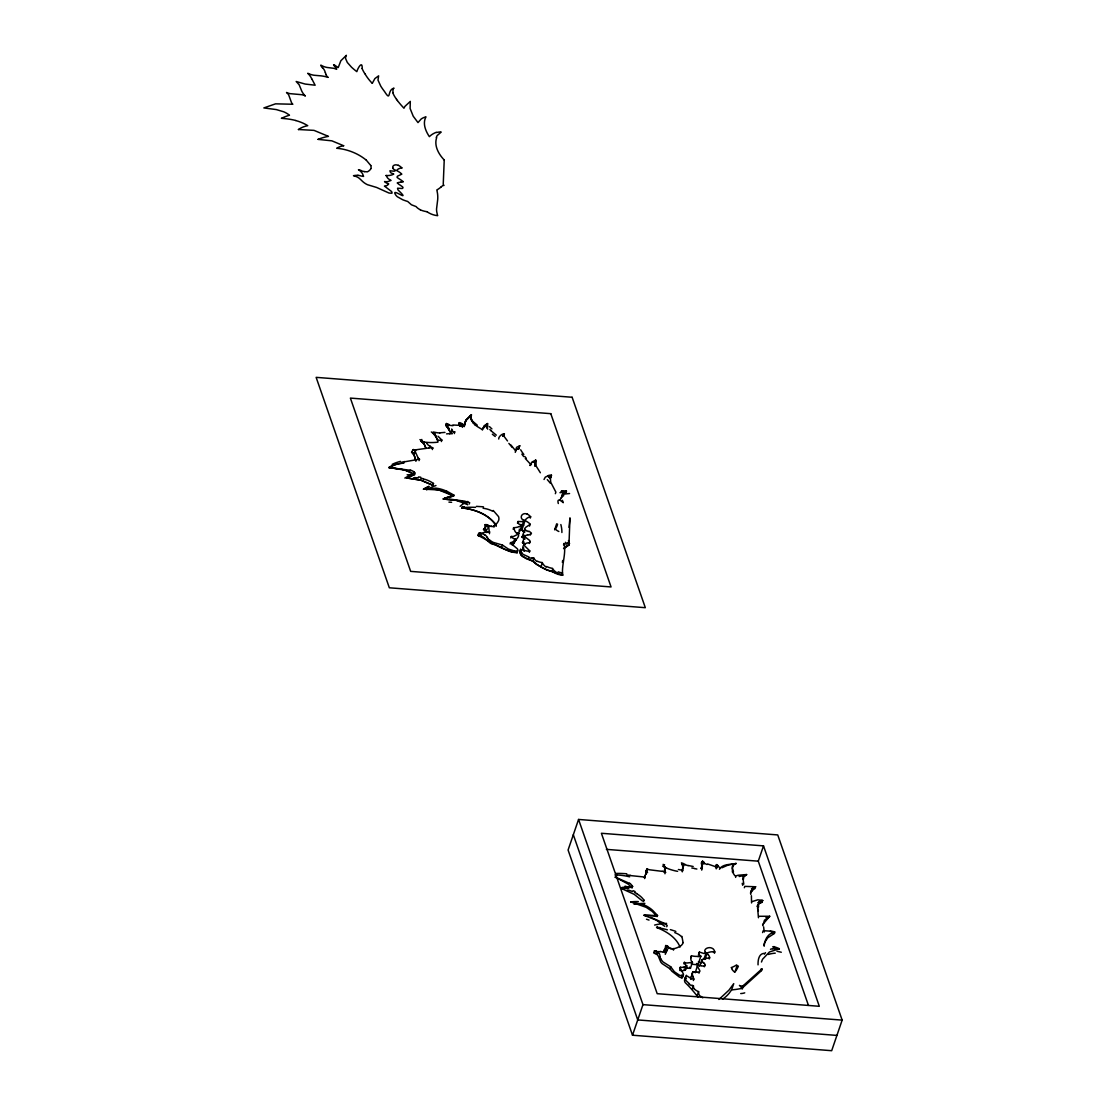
<?xml version="1.0" encoding="UTF-8"?>
<svg xmlns="http://www.w3.org/2000/svg" width="1106" height="1106" viewBox="0 0 1106 1106"><rect width="100%" height="100%" fill="white"/><g stroke="black" fill="none" stroke-linecap="round" stroke-linejoin="round"><path stroke-width="1.5" d="M739.43 985.363L742.444 988.557A7.327 4.203 18.9 0 1 742.403 988.17A1.645 0.94 18.9 0 1 742.638 987.686L743.301 985.612L762.158 968.704L761.509 970.598L742.803 987.547L743.37 985.543M534.931 465.985L535.719 460.082L531.875 462.114L529.885 465.46M527.106 514.069L526.802 513.958A3.912 2.654 17.2 0 0 523.276 514.041A6.042 4.23 18.9 0 0 521.355 517.788L521.507 518.258A3.442 2.461 18.1 0 0 523.179 519.917L524.05 520.29L523.29 521.133A4.175 3.014 16.4 0 1 522.281 521.617L518.037 521.507L518.479 523.456A2.931 2.184 18.3 0 0 519.115 524.189C525.958 524.935 515.037 536.714 518.838 533.686L516.972 533.037L518.838 533.686M515.272 452.354L516.557 447.322L519.792 445.829L518.064 449.036M757.61 906.547L757.651 908.911M762.794 925.708L764.467 920.233L769.721 916.266L762.573 924.74M444.225 160.135L443.243 184.135A1.548 0.885 18.9 0 0 443.382 184.647L443.686 185.034A3.636 2.088 18.9 0 1 443.99 185.435A2.032 1.161 18.9 0 0 443.492 185.449L442.428 185.863A12.401 7.12 18.9 0 0 441.875 186.278L441.114 186.928M568.484 540.544L569.078 545.078L563.548 548.604A49.964 28.659 18.9 0 0 566.051 546.71L567.198 545.742M569.009 527.368L569.977 517.871L569.078 541.636C569.272 545.535 568.954 544.346 566.853 543.087M751.264 891.934L752.274 888.284L755.633 886.763L750.421 893.067M484.857 530.272L485.105 524.797L486.211 525.53M525.087 539.023L522.184 537.074L523.525 535.18M764.177 946.252C764.536 939.906 767.854 933.132 774.85 932.123L774.407 933.436L767.799 937.75L764.813 942.174M743.052 878.924L743.785 884.164M486.751 425.561L487.47 423.957A6.691 3.843 18.9 0 0 486.792 425.354L487.317 428.354M485.824 539.286L489.847 542.797A12.733 7.3 18.9 0 0 492.073 544.111C500.299 544.912 509.659 554.313 517.069 552.032M562.678 560.466L562.387 562.429M524.299 538.525L523.539 538.041A15.788 9.055 18.9 0 1 522.82 537.557A9.152 5.253 18.9 0 1 522.184 537.074L523.885 535.014M480.308 532.829L478.691 533.382L477.986 535.415C490.552 541.594 502.649 550.705 517.083 552.806L517.802 549.889A3.83 2.737 15.6 0 0 517.332 548.77L511.11 543.585A5.447 4.203 17.8 0 1 510.571 542.645A7.742 6.083 25.3 0 0 513.709 541.18L515.285 539.175L514.331 538.899A5.406 4.369 19.3 0 1 511.456 536.714L511.262 536.465A7.3 5.959 24 0 0 513.778 536.369L518.175 534.101L516.723 533.189A7.548 5.945 17.8 0 1 515.05 531.378L513.599 527.921L513.143 529.249M665.3 952.902A12.885 7.396 18.9 0 0 664.761 951.271L665.646 945.63L666.213 946.487A11.682 7.825 -8 0 1 666.932 949.612L665.287 954.34M533.12 462.419L535.401 461.036L534.931 465.972M645.987 874.404L646.111 873.699A11.945 6.857 18.9 0 0 645.683 871.252L647.107 868.846M664.526 869.952L665.397 868.072M535.719 460.082L536.23 466.193L540.364 472.76M683.218 867.187L682.305 871.846M683.038 942.561L681.932 936.381M763.845 945.049L764.578 942.727M742.707 879.173L744.02 876.491L746.619 874.542L738.075 875.261L736.126 875.828L735.587 877.39M561.24 497.631L562.982 494.147L566.479 491.147A10.009 3.719 22.6 0 0 565.014 490.912L561.613 490.76M682.001 870.934L682.637 868.362A21.719 12.456 18.9 0 0 682.278 864.242L682.596 863.192L685.374 864.574M761.467 962.013L762.366 959.676M702.213 861.864L702.545 861.159L704.273 862.417M701.591 868.763L701.771 864.837M701.273 868.791L702.448 866.053M414.902 457.207L413.755 454.538A11.945 6.857 18.9 0 0 411.626 452.105L413.215 449.561M432.17 484.912L421.289 480.294L406.51 477.93L408.833 477.405M421.842 439.455L421.275 441.142L424.386 444.612L425.934 448.4M419.036 460.649L419.533 459.184L405.072 461.714M414.75 474.253L415.192 472.967L413.824 472.013M432.405 449.548L432.197 448.11M446.783 491.188L453.847 495.073L453.529 496.013L438.778 489.93L423.515 489.156L435.999 488.161A25.466 18.678 20.8 0 1 446.727 491.285M450.778 433.11L445.939 424.759L446.368 423.529L448.842 424.358M441.349 441.57L441.861 440.077L438.017 436.262M433.096 484.746L433.552 483.391M454.372 433.58L454.538 431.755M459.377 422.769L458.81 424.4L459.889 426.142M462.336 427.331L462.778 426.031A3.595 1.313 12.7 0 0 462.598 425.644L460.594 424.054M464.244 426.626L465.75 420.349L471.474 414.93A13.549 7.77 18.9 0 0 471.018 419.381L473.368 423.377M482.354 430.068L484.082 425.782L487.649 423.446M494.506 522.889C486.308 513.696 473.783 509.147 461.796 507.889L462.184 506.755M469.221 504.032L469.677 502.691L464.644 501.17L449.63 499.083M498.737 439.027C498.212 435.709 506.424 431.105 503.216 436.262M489.488 533.714L488.893 528.571A11.682 9.124 -1.8 0 0 486.156 525.571M493.995 527.05L494.493 525.585L493.705 525.682M501.709 547.097L502.414 545.051L493.235 542.382A13.161 8.972 18.5 0 1 489.612 539.949M510.765 537.931L511.262 536.465M510.115 543.986L510.571 542.645M517.47 523.179L518.037 521.507M512.742 543.143L513.806 543.488C509.009 547.857 516.682 541.954 515.285 539.175M516.129 540.046L515.037 539.465L516.129 540.046C511.041 543.129 520.76 537.322 518.175 534.101M524.05 520.29L520.76 529.912L519.115 530.839M524.838 532.041L521.783 530.189L525.087 520.525L527.203 521.797A11.807 8.254 15.4 0 1 530.299 524.285M522.184 537.074L524.935 528.709A5.143 3.857 15.2 0 1 525.516 527.479L530.12 524.355L529.511 526.124M530.258 518.106L530.714 516.765L529.332 517.179M523.705 542.147A5.779 3.318 18.9 0 0 523.179 542.313A5.848 3.359 18.9 0 0 522.53 542.673L524.797 544.498A21.097 12.097 18.9 0 1 524.341 544.221L522.944 543.17A3.498 2.005 18.9 0 1 522.53 542.673L524.617 536.562L529.65 540.447A2.765 2.101 4.4 0 1 530.064 541.442L529.442 543.488M544.028 479.506L545.299 477.128L548.438 475.663M562.705 575.286A13.051 7.493 18.9 0 1 552.046 571.29C544.802 569.811 538.304 565.857 532.788 561.101L522.903 556.733A8.917 5.115 18.9 0 1 520.567 554.217C517 545.355 525.682 552.488 529.802 550.926L529.318 552.35M522.696 547.843L523.691 548.064L522.696 547.843L524.258 551.175C520.511 547.221 524.355 542.576 529.027 542.783A3.484 2.654 4.1 0 0 529.871 542.023L530.064 541.677M530.313 535.014L530.811 533.562M550.401 476.686L551.065 476.506L550.138 478.622A37.867 21.719 18.9 0 1 551.065 476.506L551.521 475.193L550.401 478.345L550.747 482.271L555.889 492.129L555.35 493.691M563.548 544.926L564.074 543.378C566.327 553.982 561.516 564.475 562.622 575.037L546.848 570.005L536.41 564.337L532.788 561.101L533.852 558.005L532.11 557.756M541.193 566.231L542.369 562.802A9.802 7.659 25 0 0 546.212 567.115M554.618 529.829L556.677 523.802M551.949 571.346L552.737 569.051A14.972 12.871 33.1 0 0 557.645 573.157M578.562 819.449L568.083 850.03L632.508 1035.216L831.684 1050.7L842.15 1020.119L777.739 834.933L578.562 819.449L642.973 1004.635L632.508 1035.216M642.503 901.044L634.208 894.339L621.102 888.339L623.411 888.436M632.065 888.077L631.816 885.685M643.637 904.736A25.466 18.401 12.6 0 1 652.692 910.39L657.517 915.505L657.199 916.445L652.153 911.344L646.181 907.335L630.683 901.902L643.664 904.694M644.674 878.565L645.171 877.099A9.816 4.728 -1.4 0 1 644.839 875.924L647.231 870.685A12.304 5.253 1.7 0 0 647.024 868.874A10.756 5.544 -2.7 0 0 649.734 869.814L662.148 871.348M643.568 901.514L644.038 900.16M664.554 864.712L663.973 866.399L666.545 868.224M664.955 873.768L664.9 872.192M680.052 947.095C676.208 937.376 666.379 931.363 657.088 927.685L657.462 926.565M655.982 953.994C653.245 953.593 653.397 950.068 656.259 950.759M666.738 926.745L667.195 925.39L663.752 923.068L650.674 917.344M701.646 864.809A8.972 5.143 18.9 0 1 702.158 862.404L702.545 861.159M673.416 950.151L673.913 948.699A18.29 12.29 1.8 0 0 680.328 946.114M701.716 870.104L702.144 868.265M681.918 974.856L682.679 976.474A3.802 2.184 18.9 0 1 682.513 977.303L681.946 977.884A10.231 5.862 18.9 0 1 679.208 976.93L671.812 971.179L670.001 968.828L670.706 966.782L663.088 961.957A13.161 8.779 13.7 0 1 660.946 958.985M679.651 969.16L680.314 967.252A7.742 6.083 12.2 0 0 684.255 966.962M716.218 868.846L716.647 867.56A3.595 1.244 20 0 0 716.895 867.284L716.536 865.86M683.881 963.838L684.379 962.358A7.3 5.876 8.2 0 0 686.923 963.008L692.467 962.372L691.54 961.211A7.548 5.71 6.1 0 1 690.835 959.261L691.333 955.985L690.725 957.768M681.946 977.884L683.245 975.16A3.83 2.627 9.3 0 0 683.467 974.151L680.314 968.179A5.447 4.037 7.4 0 1 680.314 967.252M719.439 869.288C722.439 863.772 730.79 864.685 736.306 863.399A13.784 7.908 18.9 0 0 732.462 866.606M679.706 970.432A7.77 4.465 18.9 0 0 683.314 970.584C685.9 970.944 688.001 966.533 686.121 965.262A5.406 4.217 5.4 0 1 684.42 962.635L684.379 962.358M698.038 997.156C694.112 992.054 690.047 987.202 685.167 982.57A8.917 5.115 18.9 0 1 684.573 979.999C686.232 971.524 688.526 979.239 693.849 979.114L693.365 980.538M685.001 967.902A7.728 4.438 18.9 0 0 685.941 968.109L690.42 968.331L692.467 962.372M698.467 954.851L699.421 952.072L703.582 953.4A4.175 2.889 9.7 0 0 704.868 953.275L706.126 952.833L705.448 952.294M690.821 979.418L690.78 977.386A8.779 5.032 18.9 0 1 691.54 976.073L693.047 971.69L697.9 972.354A3.484 2.364 -2.6 0 0 699.103 971.953L699.614 971.538A2.765 1.866 -2.1 0 0 699.808 970.626L697.305 966.146L695.287 972.755M691.195 963.893A12.747 7.313 18.9 0 0 695.743 964.584L697.997 964.584L700.872 956.192L698.937 954.547A2.931 2.115 9.9 0 1 698.729 953.773L699.421 952.072M699.683 966.132L702.047 959.856M692.328 988.888L693.393 985.792L691.955 985.17M698.978 973.183L699.476 971.732M703.858 959.455L706.126 952.833M704.937 959.358L707.01 953.317L708.324 954.934M704.328 966.796L704.826 965.344M709.223 958.957L709.623 957.782L703.319 959.013A5.143 3.664 6.9 0 0 702.047 959.856M697.374 995.289L698.55 991.861A9.802 7.659 12.4 0 0 700.195 996.561M714.407 953.303L714.877 951.962L713.232 951.893M744.324 887.759L744.808 886.362L755.633 886.763M808.445 1005.382L758.274 861.173L763.513 845.883L601.401 833.274L657.199 993.686L819.311 1006.294L763.513 845.883M751.555 902.952L751.403 895.736M735.103 971.455L737.163 965.441M722.522 999.299L724.886 997.488A75.056 43.051 18.9 0 0 729.144 993.257L731.619 989.842L733.734 983.649L729.006 990.091L718.941 999.465M757.071 906.45C757.527 902.938 762.283 903.408 762.739 900.464L757.79 899.828L752.025 901.597M758.453 917.745L757.845 910.763M762.587 932.579L763.251 930.671L770.661 931.169M762.587 959.22L769.43 951.976L779.343 948.754A10.009 4.147 28.9 0 0 777.795 948.022L773.785 946.542M372.335 83.24L374.893 78.581L378.625 75.844L377.989 80.116L380.754 86.13A79.508 45.609 18.9 0 0 384.501 91.48C391.538 102.568 386.741 89.78 394.013 88.162A8.226 4.714 18.9 0 0 392.989 89.351L392.934 92.697M451.359 433.027L452.382 430.179L451.649 429.031M568.36 543.585L569.078 541.636M732.476 866.606L732.393 872.026M743.509 876.809L746.619 874.542M482.686 428.879L487.47 423.957L487.857 426.971M482.935 428.34L487.47 423.957M555.309 528.765L555.157 529.041A6.138 2.267 39.3 0 0 558.862 531.488M645.337 876.007L644.286 877.735M518.147 448.87L519.115 447.792M686.425 975.257L685.264 978.326A8.433 5.585 1.1 0 0 685.692 980.248L689.563 983.925M515.88 449.948L517.069 448.69L516.239 449.478M764.426 954.119L765.518 952.667M521.783 530.189C522.903 527.935 521.368 531.668 524.52 531.82M530.382 465.488L531.488 464.008M562.843 493.497L566.479 491.147M561.959 495.751L566.3 491.714L561.24 492.225M667.374 950.123L666.365 951.741M668.508 948.644L669.254 947.648L670.913 948.132M487.29 528.806L486.557 530.355M488.824 526.926L491.479 525.875M504.35 433.635L504.184 436.538L507.502 440.962M484.151 532.263A9.581 7.12 9.5 0 1 486.972 532.47A13.078 7.507 18.9 0 0 484.87 530.272A14.254 8.171 18.9 0 0 483.557 529.304L487.511 525.074M664.747 951.271A14.254 8.171 18.9 0 0 664.098 950.151L667.678 946.46M441.018 187.011L440.34 187.578A46.452 26.641 18.9 0 1 436.856 189.928L437.492 193.343A75.208 43.134 18.9 0 1 437.7 199.495L436.552 208.951A47.226 27.083 18.9 0 0 436.759 211.896L437.534 215.394M470.644 415.566L465.916 420.46L464.036 425.464L465.944 420.418L471.474 414.93A13.687 7.853 18.9 0 0 470.907 419.063L475.027 425.243M470.285 415.801L471.211 415.358A13.396 7.134 9.5 0 0 470.88 418.096L472.691 421.303L477.239 425.133M521.714 525.295L519.53 526.663M423.515 489.156L428.838 486.419L423.515 489.156C433.953 487.995 444.612 490.47 453.529 496.013L443.188 499.013L456.128 500.271L467.174 504.46M533.562 462.087L535.401 461.036M721.9 867.781L728.038 865.099L735.684 863.634M461.796 507.889L464.147 506.686L461.796 507.889C474.681 509.23 489.032 514.304 496.069 525.709M686.895 965.773L684.255 966.976M522.53 542.673L523.885 542.092M432.875 485.354L420.543 480.087L406.51 477.93L411.93 475.732M406.51 477.93L412.441 475.539M393.93 464.99L388.953 467.562L410.091 470.257M548.507 477.377L551.065 476.506M732.02 968.566L731.633 968.718A6.138 3.124 44.9 0 0 734.633 972.133M739.098 876.505L746.439 875.067M519.433 530.783L520.179 529.691A3.525 2.018 18.9 0 1 519.212 529.166M559.954 492.682L566.3 491.714M413.492 475.193L414.556 474.847L405.722 470.285L390.639 467.769M453.847 495.073L443.202 498.93L446.423 498.944M760.928 900.574L759.048 901.68A17.115 8.309 39.3 0 0 758.578 902.275M436.414 132.499L439.123 132.043A10.078 5.779 18.9 0 1 441.197 132.07L437.16 135.568A31.687 18.18 18.9 0 0 436.289 137.545M757.804 902.731L762.075 902.427M700.872 956.192L697.927 956.676M453.529 496.013C427.552 501.488 462.571 497.161 467.7 504.792M567.959 542.825L568.719 542.852A3.816 1.272 67.8 0 1 569.604 543.544M772.873 948.837L779.343 948.754M703.941 958.418L706.126 958.377M480.543 535.954L477.986 535.415L481.234 535.028M401.92 167.905L400.593 168.153A11.295 6.484 18.9 0 0 396.639 170.531L398.478 171.568A12.318 7.065 18.9 0 1 401.824 174.154L397.566 176.144A4.853 2.793 18.9 0 0 397.109 177.057L397.082 177.43A15.429 8.848 18.9 0 0 398.976 178.743L400.358 179.614A16.217 9.304 18.9 0 1 403.109 181.619M751.444 888.865L755.011 888.602M765.974 917.496L769.389 917.22M477.986 535.415L480.267 535.097M758.951 916.293L769.721 916.266M444.958 432.391L439.87 432.819M441.861 440.077L437.409 440.478M400.593 182.241L400.192 182.269A7.839 4.493 18.9 0 0 397.344 182.96M298.413 129.513L314.007 130.37L328.441 136.37A63.775 36.581 18.9 0 0 318.058 139.356M416.478 449.727L428.948 447.971M615.309 874.929L617.342 874.887M647.439 916.252L644.093 915.243L657.517 915.505M478.691 533.382L481.787 533.673A6.318 4.77 9 0 1 484.124 534.599L484.829 535.11M621.102 888.339L625.761 888.381A90.899 52.134 18.9 0 1 628.457 888.477M318.086 139.384L331.855 140.835L343.662 145.743M453.197 431.893L454.925 431.948M476.437 506.368L482.631 506.769A33.194 29.268 -34.1 0 1 483.502 506.894M414.474 477.585L418.441 477.903M452.893 425.008L459.543 425.34A7.991 3.263 10.1 0 1 461.644 425.672M606.392 849.367L758.274 861.173M642.973 1004.635L842.15 1020.119M836.91 1035.41L637.733 1019.926L573.323 834.74M645.171 877.099L630.558 875.593M389.782 467.644L388.953 467.562L393.57 465.267A36.208 20.765 18.9 0 1 403.178 463.207M773.91 948.105L779.149 949.307M364.551 171.61L362.339 171.154A3.249 1.866 18.9 0 1 361.538 170.753L361.316 170.628A6.567 3.76 18.9 0 0 358.455 169.688L359.547 170.476A12.691 7.286 18.9 0 1 362.547 173.78L363.584 176.421A9.263 5.309 18.9 0 1 360.777 175.895A9.678 5.544 18.9 0 0 357.957 175.342M489.709 525.862L489.156 525.765A2.24 1.576 7.9 0 1 488.548 525.53L488.105 525.322A4.313 3.194 4.5 0 0 487.497 525.101M521.534 524.507L523.788 525.184M514.525 551.009L508.414 549.06L502.414 545.051M673.913 948.699L673.112 948.561M693.186 866.482L688.167 865.5M420.653 478.193L423.294 478.704M682.817 870.353L678.393 869.51M653.701 952.805L657.406 953.552M464.796 424.967L464.133 424.828A2.502 0.995 12.1 0 1 463.096 424.483L462.073 423.916M486.82 532.235L483.557 529.304L486.391 530.258M461.617 425.727L462.778 426.031M529.124 557.134L523.221 554.438A8.433 6.207 6.7 0 1 521.59 552.571M700.845 868.058L702.282 868.473M654.393 950.773L657.158 951.824A6.318 4.355 1.8 0 1 658.817 953.192L659.204 953.787M670.36 929.607L675.199 931.169A33.194 22.88 -35.8 0 1 675.835 931.446M513.806 543.488L512.41 543.018M740.674 985.695L741.863 986.193A3.816 2.323 76.2 0 1 742.983 987.34M644.065 915.312L656.397 920.164L664.789 926.372M532.788 561.101L526.359 558.737L521.272 555.212L519.696 551.7L521.562 552.627L520.594 549.06M435.308 433.939L432.916 433.054L433.275 432.004L436.732 432.653A14.793 9.664 4.3 0 0 439.898 432.958M628.858 890.192L632.494 891.519M707.674 863.98L714.047 866.164A7.991 2.986 16.4 0 1 715.872 867.007L716.647 867.56M615.171 877.072L629.438 883.348M415.856 460.746L414.156 455.257L411.626 452.105L414.086 453.004M398.271 165.361L397.966 165.236A3.982 2.281 18.9 0 0 394.289 165.153A5.889 3.373 18.9 0 0 392.893 168.043M307.814 73.411L311.104 74.586A14.184 8.129 18.9 0 0 314.063 75.249L318.86 75.678A21.899 12.567 18.9 0 1 328.095 77.392M698.301 961.971L700.402 962.607A4.078 2.336 18.9 0 0 701.854 962.662M615.24 877.265L616.056 877.597M669.254 947.648L668.798 947.441A2.24 1.424 3.8 0 1 668.37 947.095M616.858 877.943L627.752 883.846A15.774 9.055 18.9 0 1 631.194 887.482M411.626 452.105L412.262 452.382A9.802 5.627 18.9 0 0 414.681 453.17M634.457 892.362L636.697 893.496M719.992 867.643L719.425 867.339A2.502 0.94 18.5 0 1 718.693 866.814L718.195 866.164M520.94 552.323L519.696 551.7M692.868 976.764L691.54 976.073M447.253 425.451L445.939 424.759M670.001 968.828L662.079 963.589A12.733 7.3 18.9 0 1 660.711 961.93L658.969 957.782A10.438 5.986 18.9 0 0 656.314 953.884M529.802 550.926L524.562 545.756A8.834 6.76 2.6 0 1 524.189 543.461M697.997 964.584L696.531 963.506M685.416 970.073L684.559 969.478A5.641 3.235 18.9 0 1 684.075 969.105M448.58 425.934L447.529 425.216M528.309 531.627L526.525 530.479M493.207 510.46L498.543 516.613A10.175 7.507 7.4 0 1 498.53 520.719L498.35 521.023A18.29 13.549 7.9 0 1 494.506 525.599M684.102 865.652L682.236 864.242M413.865 474.308L413.174 473.81A15.664 8.986 18.9 0 0 408.764 471.391L401.533 469.248L388.953 467.575A41.447 23.779 18.9 0 1 404.063 462.93M496.29 435.156L490.884 430.607M365.865 159.637L370.745 165.499M645.669 871.252L646.139 871.652A9.913 5.682 18.9 0 0 647.591 872.703M703.845 864.104L702.116 862.39M428.672 445.566L426.557 443.16M485.728 539.175L485.41 538.871A10.438 5.986 18.9 0 0 480.695 535.719M686.384 978.755L685.513 977.911M322.828 68.199L321.874 67.203A6.387 3.664 18.9 0 1 321.21 66.166L320.851 65.116L322.731 66.097A10.77 6.18 18.9 0 0 327.086 67.466L333.556 68.282A8.005 4.59 18.9 0 1 335.56 68.876L336.666 69.346A3.373 1.935 18.9 0 0 336.542 68.766L334.911 66.637A7.728 4.424 18.9 0 1 333.583 64.756M530.368 464.022L525.267 458.506M490.857 430.566L489.806 429.474M690.42 968.331L689.425 967.183M668.356 947.095L668.148 946.888A4.313 2.834 -1 0 0 667.651 946.473M487.898 538.263L486.599 536.797M510.958 445.027L515.742 450.999M418.137 457.981L415.206 451.552M523.691 456.598L521.838 454.124M693.849 979.114L692.08 973.639A8.834 5.945 -3.8 0 1 693.061 971.69M397.386 100.522L396.432 99.222M702.559 961.722L703.596 963.119M397.427 183.029L398.81 184.301A19.244 11.032 18.9 0 0 400.137 185.117L402.501 186.803A2.82 1.618 18.9 0 1 402.971 187.661L402.819 188.061A3.152 1.811 18.9 0 1 402.1 188.504L397.593 188.214A8.82 5.06 18.9 0 0 398.119 190.052C412.566 204.029 389.837 186.292 395.768 195.043A8.724 5.005 18.9 0 0 397.441 196.799L402.625 199.702A32.06 18.387 18.9 0 0 407.685 201.458L411.432 204.776L416.091 206.587A9.622 5.516 18.9 0 0 420.391 209.808M364.814 73.673L363.915 72.153A42.899 24.609 18.9 0 1 362.118 68.517M670.706 966.782L674.411 971.787L679.374 975.133A10.009 7.659 6.9 0 0 682.623 975.934M702.573 863.357L702.227 862.597A6.47 2.862 4.9 0 1 702.227 861.864M733.499 871.998L732.241 868.127L733.098 865.404A13.396 6.498 12.1 0 1 735.614 863.592M312.016 79.273L315.127 85.217L305.104 84.042L296.173 81.498L299.159 84.775L301.039 89.323A25.037 14.364 18.9 0 0 305.104 95.863M437.865 440.534L437.202 439.096A44.212 25.355 18.9 0 0 436.469 437.63A26.903 15.429 18.9 0 0 435.57 436.151L432.916 433.054A20.378 11.682 18.9 0 1 435.557 436.151L438.017 440.879M450.294 431.644L447.612 427.538A9.235 5.295 18.9 0 1 445.925 424.759M392.865 168.043L392.948 168.236A3.512 2.018 18.9 0 0 394.759 169.923L395.671 170.283L394.98 170.891A4.065 2.336 18.9 0 1 394.04 171.209L389.893 170.78L390.459 172.356A2.931 1.687 18.9 0 0 391.137 172.965L393.736 174.057A13.866 7.949 18.9 0 1 386.105 175.522M446.368 423.529L446.796 424.4A6.47 3.47 1.3 0 0 447.46 425.229M386.049 175.412L387.446 177.803A7.687 4.41 18.9 0 0 389.547 179.587L391.04 180.416L387.86 181.591A7.797 4.465 18.9 0 1 384.556 181.536A5.751 3.29 18.9 0 0 388.068 183.665L388.704 183.859A13.272 7.618 18.9 0 1 388.22 184.481L387.819 184.868A7.963 4.562 18.9 0 1 384.446 186.098L391.455 191.435A3.788 2.171 18.9 0 1 391.966 192.389L391.98 193.177A10.217 5.862 18.9 0 1 388.883 192.983L376.607 187.453L367.469 184.702A13.244 7.604 18.9 0 1 363.777 182.449A20.89 11.972 18.9 0 1 362.021 180.9L360.667 179.587A18.097 10.383 18.9 0 0 358.883 178.011L358.137 177.513A6.553 3.76 18.9 0 0 355.468 176.31L353.491 175.688A19.479 11.171 18.9 0 1 357.929 175.301M563.023 502.221L562.373 500.271M362.146 68.517C362.671 60.318 357.971 67.507 356.837 71.655A60.802 34.88 18.9 0 1 351.542 67.231L347.312 62.461L345.666 58.729A13.396 7.687 18.9 0 1 345.888 56.24L346.372 55.3L340.842 60.775L338.229 67.549A2.489 1.424 18.9 0 1 337.261 67.079L336.293 66.305A6.525 3.747 18.9 0 0 333.722 64.756M425.727 447.778L425.451 446.962A18.47 10.59 18.9 0 0 421.552 441.059M415.967 461.036L414.999 457.58M325.427 72.678L325.952 74.434M496.165 526.152L495.903 525.239A16.576 9.512 18.9 0 0 494.506 522.889M761.509 970.598L761.108 968.911M660.282 957.146L659.895 955.612A17.323 12.152 -3.8 0 0 659.383 953.745M562.36 574.028L562.622 575.037M518.825 448.442L518.908 446.603A8.572 3.47 24.8 0 1 519.834 445.856M715.762 867.698L715.72 866.855A4.217 2.419 18.9 0 1 715.941 866.247L716.508 864.602A6.899 2.876 9.6 0 0 716.301 865.735M516.986 551.783L517.083 552.806M731.619 989.842A47.696 27.36 18.9 0 0 737.578 989.165L740.301 988.695A3.76 2.157 18.9 0 1 742.458 988.778M695.149 972.119A9.083 5.212 18.9 0 1 697.292 972.312M664.07 950.192A5.24 3.014 18.9 0 1 666.324 951.575M657.102 927.713A26.751 15.346 18.9 0 1 659.895 927.561M644.065 915.298A63.816 36.609 18.9 0 1 657.199 916.459M630.71 901.929A34.673 19.894 18.9 0 1 638.314 901.611M615.171 874.984A39.069 22.41 18.9 0 1 629.66 876.823M664.333 866.427A18.47 10.59 18.9 0 1 664.001 871.929M716.038 866.219A7.396 4.244 18.9 0 1 717.213 867.602M771.062 933.243A21.429 12.29 18.9 0 1 774.407 933.423M744.739 992.842A54.042 23.157 45.7 0 1 740.716 993.561M770.481 949.294A32.834 13.12 21.6 0 1 772.624 948.672M768.38 954.45A44.212 17.502 21.1 0 1 775.251 953.165M758.052 964.861A27.94 11.558 66 0 1 764.177 953.413M776.937 951.229A42 4.673 15.8 0 1 781.292 952.252M772.638 946.819A21.235 5.599 24 0 1 774.394 947.303M770.412 930.948A21.028 5.834 22.2 0 1 774.684 931.888M764.384 931.943A40.59 10.839 61.7 0 1 763.652 926.856M760.969 900.616A8.572 3.912 30 0 1 762.794 900.533M758.592 907.031A33.346 16.217 39.5 0 1 758.868 902.468M758.357 910.86A83.959 46.383 19 0 1 758.094 908.994M750.767 894.408A46.839 8.101 70.3 0 1 750.808 890.869M742.72 885.312A43.41 12.415 32.7 0 1 742.25 883.307M743.647 878.938A44.475 17.696 6.1 0 1 743.218 876.782M735.02 875.924A62.53 29.793 7.6 0 1 732.601 872.012M716.799 864.56A6.608 2.641 18.6 0 1 718.388 866.192M707.121 864.491A10.866 5.198 9.8 0 1 703.444 862.652M701.798 868.293A14.807 4.604 -1.1 0 1 701.992 866.897M681.434 862.804A27 9.36 30.4 0 1 682.748 866.952M688.084 865.625A14.793 8.447 3.2 0 1 685.25 864.685M691.803 868.003A24.373 2.627 8.5 0 1 694.471 868.445M694.623 868.597A19.341 2.876 8.8 0 1 696.877 869.04M677.605 871.334A37.01 23.185 0.8 0 1 662.577 866.081M663.116 864.311A17.585 5.544 30 0 1 664.983 867.878M665.771 872.482A24.125 6.152 19.5 0 1 664.623 870.505M664.761 870.546A24.014 6.152 20.2 0 1 664.651 869.993M662.314 871.238A11.558 4.369 4.2 0 1 665.107 872.122M615.696 873.45A34.203 11.088 7.1 0 1 626.784 873.795M626.978 875.012A36.194 5.751 5.4 0 1 630.6 875.33M632.909 886.459A69.512 10.106 -7.8 0 1 622.001 887.441M629.701 883.21A15.387 9.774 1.4 0 1 632.024 885.63M636.558 893.648A23.378 17.599 2.2 0 1 643.955 900.187M634.028 904.252A34.59 13.728 1.9 0 1 644.881 903.367M633.13 890.689A35.019 25.452 3 0 1 635.134 891.588M627.213 890.109A49.272 14.129 15.1 0 1 628.429 890.524M625.056 886.141A56.724 19.991 14.2 0 1 629.867 887.703M654.614 925.072A25.562 9.442 -0.1 0 1 666.6 923.372M646.471 919.238A42.622 11.807 18.2 0 1 649.028 920.095M656.508 927.284A30.65 4.562 10.2 0 1 667.402 929.814M683.107 942.575A10.175 6.788 1.5 0 1 680.674 945.907M674.757 932.621A28.41 18.415 -21.1 0 1 681.503 936.644M665.715 945.478A7.258 5.143 -4.4 0 1 667.9 946.28M665.909 952.598A9.332 5.82 7 0 1 663.379 951.713M656.356 951.533A15.954 9.152 3.3 0 1 660.171 951.782M660.241 951.395A9.581 6.525 2.8 0 1 662.812 952.266M660.738 958.999A20.903 14.005 13.2 0 1 660.144 957.146M697.817 956.317A12.512 9.194 9 0 1 691.457 955.708M714.766 951.948A9.456 6.152 13.5 0 0 713.066 948.768L712.734 948.616A3.912 2.571 12.8 0 0 709.14 947.662A6.042 4.147 12.9 0 0 704.964 950.068L704.799 950.469A3.442 2.392 11.5 0 0 705.462 952.28M706.886 953.206A11.599 8.281 12.9 0 1 713.204 951.727M708.448 954.893A11.807 7.894 10.1 0 1 709.72 957.782M702.338 961.819A13.023 9.705 -6.7 0 1 701.536 960.285M704.176 962.98A15.014 9.954 6.6 0 1 705.282 965.317M704.978 965.718A9.235 6.719 1 0 1 701.508 965.953M697.153 965.884A8.392 6.069 2 0 1 701.066 965.51M694.374 989.414A12.996 8.793 2 0 1 693.434 985.792M691.54 985.626A27.595 20.807 -11.5 0 1 689.149 984.299M698.729 991.612A8.572 5.571 2 0 1 694.803 989.289M702.78 997.833A14.793 10.728 14.5 0 1 700.748 996.257M701.259 862.874A20.115 6.968 31.8 0 1 702.13 865.874M672.863 949.321A26.599 16.479 3.3 0 1 670.54 948.865M738.407 966.05A46.576 31.908 30.7 0 1 734.799 972.16M736.568 964.93A44.392 27.332 30.2 0 1 731.163 967.612M562.567 572.936A10.604 6.512 22.5 0 1 558.184 571.83M552.682 568.373A14.793 10.742 22.7 0 1 546.599 566.493M483.571 529.359A5.24 3.014 18.9 0 1 486.225 530.106M460.193 426.404A9.664 5.544 18.9 0 1 458.658 424.4M487.705 429.183A30.539 17.516 18.9 0 1 486.419 425.52M567.295 545.783A4.203 2.406 18.9 0 1 568.996 544.968M565.498 542.272A54.042 15.443 37.8 0 1 566.106 544.691M562.166 494.894A32.834 13.189 15.6 0 1 562.76 493.47M560.23 499.649A44.212 17.724 15.1 0 1 563.742 495.571M558.309 503.52A27.94 4.604 55.3 0 1 563.272 502.705M564.917 494.009A42 7.355 3.1 0 1 569.562 493.525M561.157 491.34A21.235 5.558 14.3 0 1 562.553 491.258M548.189 475.566A21.028 6.014 13 0 1 551.244 475.041M550.47 483.35A40.59 1.548 48.7 0 1 547.318 479.631M518.866 449.16A17.115 6.456 33.8 0 1 518.631 448.359M523.857 454.469A33.346 12.581 34 0 1 520.677 449.796M526.345 458.34A83.959 46.507 18.2 0 1 524.756 456.46M508.857 443.395A46.839 4.535 55.1 0 1 512.202 447.432M495.225 436.497A43.41 9.871 22.8 0 1 492.336 434.202M491.907 428.879A44.475 21.844 1.1 0 1 489.529 426.626M481.732 429.169A62.53 34.438 5 0 1 476.022 425.658M459.515 422.589A6.608 2.765 12.8 0 1 462.322 423.861M460.248 424.151A6.899 3.373 5 0 1 459.087 422.769M453.004 425.658A10.866 5.876 7.1 0 1 448.442 424.939M453.944 432.017A14.807 6.76 -8.3 0 1 451.856 430.317M431.326 431.976A27 8.06 22.2 0 1 436.11 435.916M446.534 433.898A24.373 5.323 -3.8 0 1 449.879 433.593M449.548 433.787A19.341 4.894 -2.6 0 1 452.368 433.704M437.962 442.151A37.01 26.254 4.6 0 1 421.165 441.529M419.934 439.594A17.585 4.783 21 0 1 424.372 442.676M433.331 448.137A24.125 6.816 10 0 1 429.847 446.188M430.193 446.202A24.014 6.719 10.6 0 1 429.335 445.58M416.478 449.838A10.756 6.857 -3.7 0 1 413.174 449.672M428.934 447.833A11.558 5.599 -1.3 0 1 432.266 447.971M419.492 459.197A9.816 5.903 -3.6 0 1 418.109 457.995M413.326 449.534A12.304 6.65 -2.4 0 1 415.441 451.511M392.16 464.368A34.203 14.406 0 0 1 400.427 461.382M401.547 462.253A36.194 10.258 -5.6 0 1 404.741 461.534M404.837 478.055A69.512 5.447 -24.3 0 1 413.45 473.506M410.243 470.009A15.387 10.977 5.5 0 1 414.045 471.833M423.252 478.912A23.378 18.719 14 0 1 433.455 483.488M426.529 489.834A34.59 17.765 -3 0 1 435.958 485.534M418.455 476.921A35.019 27.235 12.7 0 1 420.75 477.211M413.368 477.986A49.272 16.714 6.6 0 1 414.653 478.041M407.132 474.806A56.724 22.88 7.5 0 1 411.944 474.861M460.124 506.341A25.562 12.816 -5.8 0 1 467.755 501.46M448.939 502.124A42.622 13.258 9.2 0 1 451.621 502.304M462.861 507.571A30.65 7.507 -1.3 0 1 475.566 507.336M483.073 508.235A28.41 23.129 -17.5 0 1 492.599 511.207M485.078 524.645A7.258 5.765 4.4 0 1 487.58 524.811M489.889 532A9.332 6.318 10.2 0 1 487.124 531.751M480.737 533.369A15.954 10.452 4.5 0 1 484.345 532.58M489.35 540.101A20.903 14.337 18.3 0 1 487.649 538.359M485.105 534.917A17.323 13.631 4.5 0 1 486.834 536.687M517.76 550.871A10.009 7.922 19.2 0 1 514.525 551.009M519.35 526.47A12.512 9.484 18.6 0 1 513.543 527.645M527.161 514A9.456 6.318 17.5 0 1 530.617 516.792M525.032 520.497A11.599 8.406 20.6 0 1 529.249 517.083M526.29 530.742A13.023 10.797 5 0 1 524.59 529.415M528.862 531.143A15.014 10.673 11.9 0 1 531.488 533.23M531.06 533.797A9.235 7.272 10.9 0 1 528.184 535.055M524.424 536.41A8.392 6.539 11.6 0 1 527.59 534.862M536.963 561.544A12.996 9.664 8.5 0 1 533.686 558.046M531.986 558.336A27.595 23.516 1 0 1 528.931 557.687M542.355 562.525A8.572 6.194 6.9 0 1 537.405 561.171M445.995 425.796A20.115 5.834 23.4 0 1 449.188 428.52M493.967 526.373A26.599 18.415 6.6 0 1 491.672 526.594M560.839 524.548A46.576 28.673 33.7 0 1 561.889 532.511M557.562 524.216A44.392 24.498 30.4 0 1 555.516 528.875M437.617 215.67A13.217 7.576 18.9 0 1 426.944 211.661M426.833 211.675A15.318 8.779 18.9 0 1 420.363 209.877M403.178 181.73A8.654 4.963 18.9 0 1 400.579 182.214M398.34 165.292A9.498 5.447 18.9 0 1 401.851 167.932M364.551 171.61A27.346 15.691 18.9 0 0 366.916 171.789L367.386 171.817A17.143 9.843 18.9 0 0 370.8 168.762M370.786 165.499A10.134 5.807 18.9 0 1 370.731 168.734M365.699 159.706A32.765 18.788 18.9 0 0 336.708 148.273A26.779 15.36 18.9 0 1 343.634 145.716M298.454 129.54A34.632 19.867 18.9 0 1 307.731 125.669A25.41 14.572 18.9 0 0 295.814 120.582M295.814 120.485A45.443 26.06 18.9 0 0 284.353 118.591L281.408 118.301L284.823 116.849A90.83 52.093 18.9 0 1 289.454 115.204L288.099 114.194A15.636 8.972 18.9 0 0 283.717 111.789L276.306 109.577L263.85 107.932L275.546 103.84L292.827 104.241A9.885 5.668 18.9 0 1 291.542 102.72L288.721 95.005A11.876 6.816 18.9 0 0 286.523 92.462L287.159 92.738A9.816 5.627 18.9 0 0 290.159 93.664L301.675 94.687A10.659 6.111 18.9 0 1 305.284 95.821M307.952 73.383A26.115 14.972 18.9 0 1 311.933 79.273M327.749 77.144A13.479 7.728 18.9 0 1 325.8 74.42M323.076 68.171A19.051 10.936 18.9 0 1 325.302 72.664M372.183 83.268A57.927 33.221 18.9 0 1 364.897 73.673M396.529 99.208A37.051 21.249 18.9 0 1 392.796 92.697M397.358 100.522A110.13 63.166 18.9 0 0 402.847 107.006L403.953 108.236A61.604 35.337 18.9 0 1 404.962 106.356L410.298 101.393L410.105 108.485L413.215 116.199L417.999 122.6L421.013 119.144A21.581 12.373 18.9 0 1 425.962 116.863C422.381 123.36 425.589 131.02 429.363 136.646A37.231 21.36 18.9 0 1 436.206 132.333M444.335 160.107A43.798 25.12 18.9 0 1 436.663 137.669M502.871 435.888L503.728 435.488L502.871 435.888M572.12 397.261L316.136 377.353L389.326 587.784L645.323 607.692L572.12 397.261M550.788 413.672L350.381 398.091L410.658 571.373L611.065 586.954L550.788 413.672M423.861 442.054L421.275 441.142A30.927 17.737 18.9 0 0 423.875 442.054M459.82 424.87L458.81 424.4A6.719 3.857 18.9 0 1 459.82 424.87A5.558 3.18 18.9 0 1 460.58 425.326L461.161 425.755A6.885 3.954 18.9 0 0 460.58 425.326L459.82 424.87"/></g></svg>
